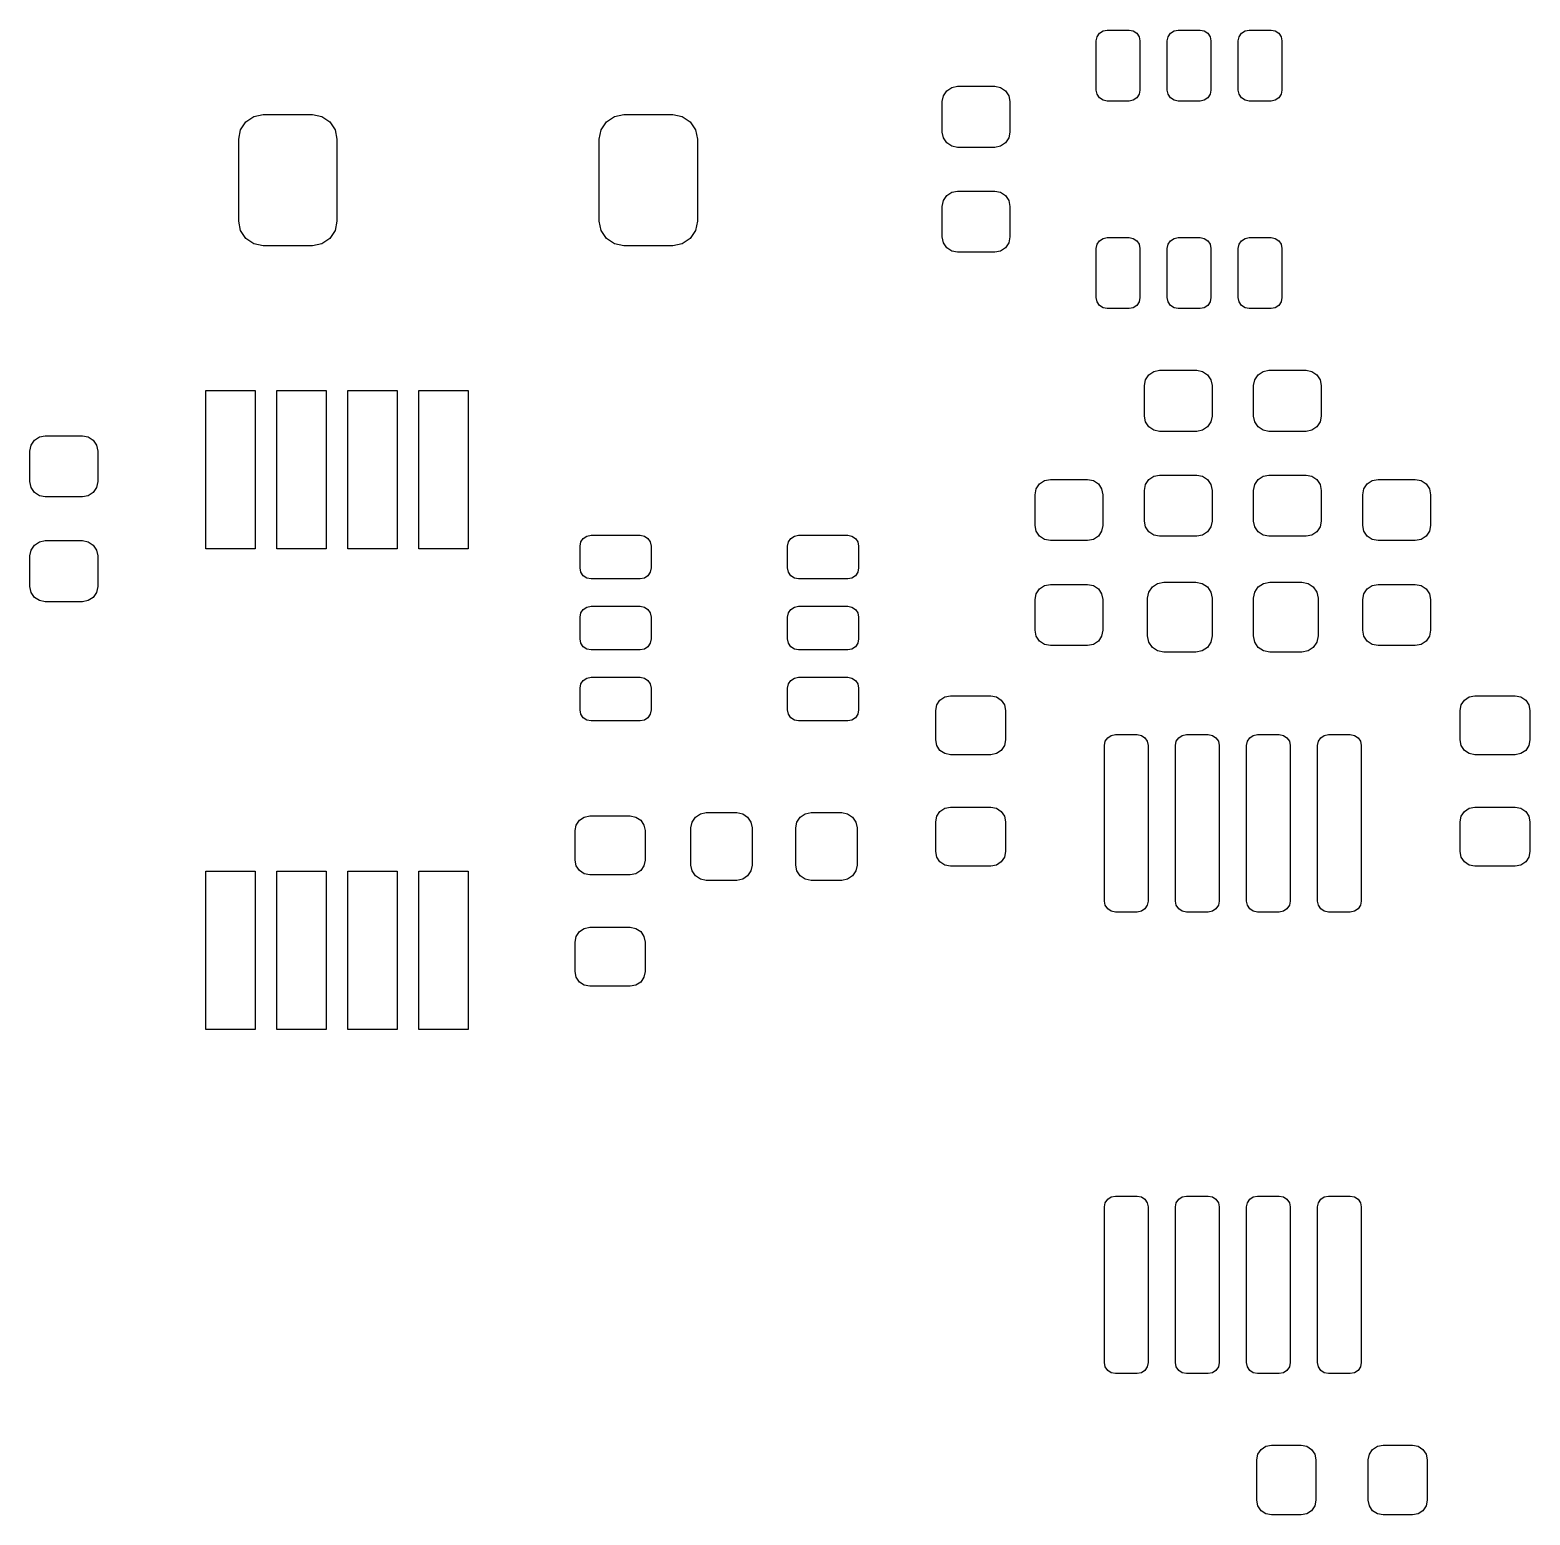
# Model space of a CAD drawing. Extents: x -2.29 to 2.12, y 0.28 to 3.97.
# Drawn here: x -2.293 to -1.752, y 2.892 to 3.427 of the extents above; entities that cross this region are included whole.
import ezdxf

# ---------------------------------------------------------------- set-up
doc = ezdxf.new("R2010")
doc.units = 0
doc.header["$MEASUREMENT"] = 0
doc.layers.add('BLACK', color=7, linetype='CONTINUOUS')

msp = doc.modelspace()

# ---------------------------------------------------------------- linework, layer by layer
at = {"layer": 'BLACK', "linetype": 'CONTINUOUS'}
for p, q in [((-1.90584, 3.42706), (-1.90433, 3.42736)), ((-1.90433, 3.42736), (-1.89646, 3.42736)), ((-1.89646, 3.42736), (-1.89495, 3.42706)), ((-1.88025, 3.42706), (-1.87874, 3.42736)), ((-1.87874, 3.42736), (-1.87087, 3.42736)), ((-1.87087, 3.42736), (-1.86936, 3.42706)), ((-1.85466, 3.42706), (-1.85315, 3.42736)), ((-1.85315, 3.42736), (-1.84528, 3.42736)), ((-1.84528, 3.42736), (-1.84377, 3.42706)), ((-1.90827, 3.42343), (-1.90797, 3.42493)), ((-1.90827, 3.40571), (-1.90827, 3.42343)), ((-1.90797, 3.42493), (-1.90711, 3.42621)), ((-1.90711, 3.42621), (-1.90584, 3.42706)), ((-1.89495, 3.42706), (-1.89367, 3.42621)), ((-1.89367, 3.42621), (-1.89282, 3.42493)), ((-1.89282, 3.42493), (-1.89252, 3.42343)), ((-1.89252, 3.42343), (-1.89252, 3.40571)), ((-1.88268, 3.42343), (-1.88238, 3.42493)), ((-1.88268, 3.40571), (-1.88268, 3.42343)), ((-1.88238, 3.42493), (-1.88152, 3.42621)), ((-1.88152, 3.42621), (-1.88025, 3.42706)), ((-1.86936, 3.42706), (-1.86808, 3.42621)), ((-1.86808, 3.42621), (-1.86723, 3.42493)), ((-1.86723, 3.42493), (-1.86693, 3.42343)), ((-1.86693, 3.42343), (-1.86693, 3.40571)), ((-1.85709, 3.42343), (-1.85679, 3.42493)), ((-1.85709, 3.40571), (-1.85709, 3.42343)), ((-1.85679, 3.42493), (-1.85593, 3.42621)), ((-1.85593, 3.42621), (-1.85466, 3.42706)), ((-1.84377, 3.42706), (-1.84249, 3.42621)), ((-1.84249, 3.42621), (-1.84164, 3.42493)), ((-1.84164, 3.42493), (-1.84134, 3.42343)), ((-1.84134, 3.42343), (-1.84134, 3.40571)), ((-1.96217, 3.40547), (-1.96038, 3.40667)), ((-1.96038, 3.40667), (-1.95827, 3.40709)), ((-1.95827, 3.40709), (-1.94488, 3.40709)), ((-1.94488, 3.40709), (-1.94277, 3.40667)), ((-1.94277, 3.40667), (-1.94098, 3.40547)), ((-1.90797, 3.4042), (-1.90827, 3.40571)), ((-1.89252, 3.40571), (-1.89282, 3.4042)), ((-1.88238, 3.4042), (-1.88268, 3.40571)), ((-1.86693, 3.40571), (-1.86723, 3.4042)), ((-1.85679, 3.4042), (-1.85709, 3.40571)), ((-1.84134, 3.40571), (-1.84164, 3.4042)), ((-1.96378, 3.40157), (-1.96336, 3.40368)), ((-1.96378, 3.39055), (-1.96378, 3.40157)), ((-1.96336, 3.40368), (-1.96217, 3.40547)), ((-1.94098, 3.40547), (-1.93979, 3.40368)), ((-1.93979, 3.40368), (-1.93937, 3.40157)), ((-1.93937, 3.40157), (-1.93937, 3.39055)), ((-1.90711, 3.40292), (-1.90797, 3.4042)), ((-1.90584, 3.40207), (-1.90711, 3.40292)), ((-1.90433, 3.40177), (-1.90584, 3.40207)), ((-1.89646, 3.40177), (-1.90433, 3.40177)), ((-1.89495, 3.40207), (-1.89646, 3.40177)), ((-1.89367, 3.40292), (-1.89495, 3.40207)), ((-1.89282, 3.4042), (-1.89367, 3.40292)), ((-1.88152, 3.40292), (-1.88238, 3.4042)), ((-1.88025, 3.40207), (-1.88152, 3.40292)), ((-1.87874, 3.40177), (-1.88025, 3.40207)), ((-1.87087, 3.40177), (-1.87874, 3.40177)), ((-1.86936, 3.40207), (-1.87087, 3.40177)), ((-1.86808, 3.40292), (-1.86936, 3.40207)), ((-1.86723, 3.4042), (-1.86808, 3.40292)), ((-1.85593, 3.40292), (-1.85679, 3.4042)), ((-1.85466, 3.40207), (-1.85593, 3.40292)), ((-1.85315, 3.40177), (-1.85466, 3.40207)), ((-1.84528, 3.40177), (-1.85315, 3.40177)), ((-1.84377, 3.40207), (-1.84528, 3.40177)), ((-1.84249, 3.40292), (-1.84377, 3.40207)), ((-1.84164, 3.4042), (-1.84249, 3.40292)), ((-2.21473, 3.39426), (-2.21185, 3.39618)), ((-2.21185, 3.39618), (-2.20846, 3.39685)), ((-2.20846, 3.39685), (-2.19075, 3.39685)), ((-2.19075, 3.39685), (-2.18736, 3.39618)), ((-2.18736, 3.39618), (-2.18448, 3.39426)), ((-2.08481, 3.39426), (-2.08193, 3.39618)), ((-2.08193, 3.39618), (-2.07854, 3.39685)), ((-2.07854, 3.39685), (-2.06083, 3.39685)), ((-2.06083, 3.39685), (-2.05744, 3.39618)), ((-2.05744, 3.39618), (-2.05456, 3.39426)), ((-2.21732, 3.38799), (-2.21665, 3.39138)), ((-2.21665, 3.39138), (-2.21473, 3.39426)), ((-2.18448, 3.39426), (-2.18256, 3.39138)), ((-2.18256, 3.39138), (-2.18189, 3.38799)), ((-2.0874, 3.38799), (-2.08673, 3.39138)), ((-2.08673, 3.39138), (-2.08481, 3.39426)), ((-2.05456, 3.39426), (-2.05264, 3.39138)), ((-2.05264, 3.39138), (-2.05197, 3.38799)), ((-1.96336, 3.38844), (-1.96378, 3.39055)), ((-1.93937, 3.39055), (-1.93979, 3.38844)), ((-2.21732, 3.35846), (-2.21732, 3.38799)), ((-2.18189, 3.38799), (-2.18189, 3.35846)), ((-2.0874, 3.35846), (-2.0874, 3.38799)), ((-2.05197, 3.38799), (-2.05197, 3.35846)), ((-1.96217, 3.38665), (-1.96336, 3.38844)), ((-1.96038, 3.38546), (-1.96217, 3.38665)), ((-1.95827, 3.38504), (-1.96038, 3.38546)), ((-1.94488, 3.38504), (-1.95827, 3.38504)), ((-1.94277, 3.38546), (-1.94488, 3.38504)), ((-1.94098, 3.38665), (-1.94277, 3.38546)), ((-1.93979, 3.38844), (-1.94098, 3.38665)), ((-1.96336, 3.36589), (-1.96217, 3.36768)), ((-1.96217, 3.36768), (-1.96038, 3.36887)), ((-1.96038, 3.36887), (-1.95827, 3.36929)), ((-1.95827, 3.36929), (-1.94488, 3.36929)), ((-1.94488, 3.36929), (-1.94277, 3.36887)), ((-1.94277, 3.36887), (-1.94098, 3.36768)), ((-1.94098, 3.36768), (-1.93979, 3.36589)), ((-1.96378, 3.36378), (-1.96336, 3.36589)), ((-1.96378, 3.35276), (-1.96378, 3.36378)), ((-1.93979, 3.36589), (-1.93937, 3.36378)), ((-1.93937, 3.36378), (-1.93937, 3.35276)), ((-2.21665, 3.35507), (-2.21732, 3.35846)), ((-2.18189, 3.35846), (-2.18256, 3.35507)), ((-2.08673, 3.35507), (-2.0874, 3.35846)), ((-2.05197, 3.35846), (-2.05264, 3.35507)), ((-2.21473, 3.3522), (-2.21665, 3.35507)), ((-2.21185, 3.35028), (-2.21473, 3.3522)), ((-2.18448, 3.3522), (-2.18736, 3.35028)), ((-2.18256, 3.35507), (-2.18448, 3.3522)), ((-2.08481, 3.3522), (-2.08673, 3.35507)), ((-2.08193, 3.35028), (-2.08481, 3.3522)), ((-2.05456, 3.3522), (-2.05744, 3.35028)), ((-2.05264, 3.35507), (-2.05456, 3.3522)), ((-1.96336, 3.35065), (-1.96378, 3.35276)), ((-1.93937, 3.35276), (-1.93979, 3.35065)), ((-1.90711, 3.35141), (-1.90584, 3.35226)), ((-1.90584, 3.35226), (-1.90433, 3.35256)), ((-1.90433, 3.35256), (-1.89646, 3.35256)), ((-1.89646, 3.35256), (-1.89495, 3.35226)), ((-1.89495, 3.35226), (-1.89367, 3.35141)), ((-1.88152, 3.35141), (-1.88025, 3.35226)), ((-1.88025, 3.35226), (-1.87874, 3.35256)), ((-1.87874, 3.35256), (-1.87087, 3.35256)), ((-1.87087, 3.35256), (-1.86936, 3.35226)), ((-1.86936, 3.35226), (-1.86808, 3.35141)), ((-1.85593, 3.35141), (-1.85466, 3.35226)), ((-1.85466, 3.35226), (-1.85315, 3.35256)), ((-1.85315, 3.35256), (-1.84528, 3.35256)), ((-1.84528, 3.35256), (-1.84377, 3.35226)), ((-1.84377, 3.35226), (-1.84249, 3.35141)), ((-2.20846, 3.34961), (-2.21185, 3.35028)), ((-2.19075, 3.34961), (-2.20846, 3.34961)), ((-2.18736, 3.35028), (-2.19075, 3.34961)), ((-2.07854, 3.34961), (-2.08193, 3.35028)), ((-2.06083, 3.34961), (-2.07854, 3.34961)), ((-2.05744, 3.35028), (-2.06083, 3.34961)), ((-1.96217, 3.34886), (-1.96336, 3.35065)), ((-1.96038, 3.34766), (-1.96217, 3.34886)), ((-1.95827, 3.34724), (-1.96038, 3.34766)), ((-1.94488, 3.34724), (-1.95827, 3.34724)), ((-1.94277, 3.34766), (-1.94488, 3.34724)), ((-1.94098, 3.34886), (-1.94277, 3.34766)), ((-1.93979, 3.35065), (-1.94098, 3.34886)), ((-1.90827, 3.34862), (-1.90797, 3.35013)), ((-1.90827, 3.33091), (-1.90827, 3.34862)), ((-1.90797, 3.35013), (-1.90711, 3.35141)), ((-1.89367, 3.35141), (-1.89282, 3.35013)), ((-1.89282, 3.35013), (-1.89252, 3.34862)), ((-1.89252, 3.34862), (-1.89252, 3.33091)), ((-1.88268, 3.34862), (-1.88238, 3.35013)), ((-1.88268, 3.33091), (-1.88268, 3.34862)), ((-1.88238, 3.35013), (-1.88152, 3.35141)), ((-1.86808, 3.35141), (-1.86723, 3.35013)), ((-1.86723, 3.35013), (-1.86693, 3.34862)), ((-1.86693, 3.34862), (-1.86693, 3.33091)), ((-1.85709, 3.34862), (-1.85679, 3.35013)), ((-1.85709, 3.33091), (-1.85709, 3.34862)), ((-1.85679, 3.35013), (-1.85593, 3.35141)), ((-1.84249, 3.35141), (-1.84164, 3.35013)), ((-1.84164, 3.35013), (-1.84134, 3.34862)), ((-1.84134, 3.34862), (-1.84134, 3.33091)), ((-1.90797, 3.3294), (-1.90827, 3.33091)), ((-1.89252, 3.33091), (-1.89282, 3.3294)), ((-1.88238, 3.3294), (-1.88268, 3.33091)), ((-1.86693, 3.33091), (-1.86723, 3.3294)), ((-1.85679, 3.3294), (-1.85709, 3.33091)), ((-1.84134, 3.33091), (-1.84164, 3.3294)), ((-1.90711, 3.32812), (-1.90797, 3.3294)), ((-1.90584, 3.32727), (-1.90711, 3.32812)), ((-1.90433, 3.32697), (-1.90584, 3.32727)), ((-1.89646, 3.32697), (-1.90433, 3.32697)), ((-1.89495, 3.32727), (-1.89646, 3.32697)), ((-1.89367, 3.32812), (-1.89495, 3.32727)), ((-1.89282, 3.3294), (-1.89367, 3.32812)), ((-1.88152, 3.32812), (-1.88238, 3.3294)), ((-1.88025, 3.32727), (-1.88152, 3.32812)), ((-1.87874, 3.32697), (-1.88025, 3.32727)), ((-1.87087, 3.32697), (-1.87874, 3.32697)), ((-1.86936, 3.32727), (-1.87087, 3.32697)), ((-1.86808, 3.32812), (-1.86936, 3.32727)), ((-1.86723, 3.3294), (-1.86808, 3.32812)), ((-1.85593, 3.32812), (-1.85679, 3.3294)), ((-1.85466, 3.32727), (-1.85593, 3.32812)), ((-1.85315, 3.32697), (-1.85466, 3.32727)), ((-1.84528, 3.32697), (-1.85315, 3.32697)), ((-1.84377, 3.32727), (-1.84528, 3.32697)), ((-1.84249, 3.32812), (-1.84377, 3.32727)), ((-1.84164, 3.3294), (-1.84249, 3.32812)), ((-1.89053, 3.30132), (-1.88933, 3.30311)), ((-1.88933, 3.30311), (-1.88754, 3.3043)), ((-1.88754, 3.3043), (-1.88543, 3.30472)), ((-1.88543, 3.30472), (-1.87205, 3.30472)), ((-1.87205, 3.30472), (-1.86994, 3.3043)), ((-1.86994, 3.3043), (-1.86815, 3.30311)), ((-1.86815, 3.30311), (-1.86695, 3.30132)), ((-1.85116, 3.30132), (-1.84996, 3.30311)), ((-1.84996, 3.30311), (-1.84817, 3.3043)), ((-1.84817, 3.3043), (-1.84606, 3.30472)), ((-1.84606, 3.30472), (-1.83268, 3.30472)), ((-1.83268, 3.30472), (-1.83057, 3.3043)), ((-1.83057, 3.3043), (-1.82878, 3.30311)), ((-1.82878, 3.30311), (-1.82758, 3.30132)), ((-2.22913, 3.24035), (-2.22913, 3.29744)), ((-2.22913, 3.29744), (-2.21142, 3.29744)), ((-2.21142, 3.29744), (-2.21142, 3.24035)), ((-2.20354, 3.24035), (-2.20354, 3.29744)), ((-2.20354, 3.29744), (-2.18583, 3.29744)), ((-2.18583, 3.29744), (-2.18583, 3.24035)), ((-2.17795, 3.24035), (-2.17795, 3.29744)), ((-2.17795, 3.29744), (-2.16024, 3.29744)), ((-2.16024, 3.29744), (-2.16024, 3.24035)), ((-2.15236, 3.24035), (-2.15236, 3.29744)), ((-2.15236, 3.29744), (-2.13465, 3.29744)), ((-2.13465, 3.29744), (-2.13465, 3.24035)), ((-1.89094, 3.29921), (-1.89053, 3.30132)), ((-1.89094, 3.28819), (-1.89094, 3.29921)), ((-1.86695, 3.30132), (-1.86654, 3.29921)), ((-1.86654, 3.29921), (-1.86654, 3.28819)), ((-1.85157, 3.29921), (-1.85116, 3.30132)), ((-1.85157, 3.28819), (-1.85157, 3.29921)), ((-1.82758, 3.30132), (-1.82717, 3.29921)), ((-1.82717, 3.29921), (-1.82717, 3.28819)), ((-1.89053, 3.28608), (-1.89094, 3.28819)), ((-1.86654, 3.28819), (-1.86695, 3.28608)), ((-1.85116, 3.28608), (-1.85157, 3.28819)), ((-1.82717, 3.28819), (-1.82758, 3.28608)), ((-1.88933, 3.28429), (-1.89053, 3.28608)), ((-1.88754, 3.2831), (-1.88933, 3.28429)), ((-1.88543, 3.28268), (-1.88754, 3.2831)), ((-1.87205, 3.28268), (-1.88543, 3.28268)), ((-1.86994, 3.2831), (-1.87205, 3.28268)), ((-1.86815, 3.28429), (-1.86994, 3.2831)), ((-1.86695, 3.28608), (-1.86815, 3.28429)), ((-1.84996, 3.28429), (-1.85116, 3.28608)), ((-1.84817, 3.2831), (-1.84996, 3.28429)), ((-1.84606, 3.28268), (-1.84817, 3.2831)), ((-1.83268, 3.28268), (-1.84606, 3.28268)), ((-1.83057, 3.2831), (-1.83268, 3.28268)), ((-1.82878, 3.28429), (-1.83057, 3.2831)), ((-1.82758, 3.28608), (-1.82878, 3.28429)), ((-2.29252, 3.27559), (-2.2921, 3.2777)), ((-2.2921, 3.2777), (-2.29091, 3.27949)), ((-2.29091, 3.27949), (-2.28912, 3.28068)), ((-2.28912, 3.28068), (-2.28701, 3.2811)), ((-2.28701, 3.2811), (-2.27362, 3.2811)), ((-2.27362, 3.2811), (-2.27151, 3.28068)), ((-2.27151, 3.28068), (-2.26972, 3.27949)), ((-2.26972, 3.27949), (-2.26853, 3.2777)), ((-2.26853, 3.2777), (-2.26811, 3.27559)), ((-2.29252, 3.26457), (-2.29252, 3.27559)), ((-2.26811, 3.27559), (-2.26811, 3.26457)), ((-1.9287, 3.26374), (-1.92691, 3.26493)), ((-1.92691, 3.26493), (-1.9248, 3.26535)), ((-1.9248, 3.26535), (-1.91142, 3.26535)), ((-1.91142, 3.26535), (-1.90931, 3.26493)), ((-1.90931, 3.26493), (-1.90752, 3.26374)), ((-1.89053, 3.26353), (-1.88933, 3.26531)), ((-1.88933, 3.26531), (-1.88754, 3.26651)), ((-1.88754, 3.26651), (-1.88543, 3.26693)), ((-1.88543, 3.26693), (-1.87205, 3.26693)), ((-1.87205, 3.26693), (-1.86994, 3.26651)), ((-1.86994, 3.26651), (-1.86815, 3.26531)), ((-1.86815, 3.26531), (-1.86695, 3.26353)), ((-1.85116, 3.26353), (-1.84996, 3.26531)), ((-1.84996, 3.26531), (-1.84817, 3.26651)), ((-1.84817, 3.26651), (-1.84606, 3.26693)), ((-1.84606, 3.26693), (-1.83268, 3.26693)), ((-1.83268, 3.26693), (-1.83057, 3.26651)), ((-1.83057, 3.26651), (-1.82878, 3.26531)), ((-1.82878, 3.26531), (-1.82758, 3.26353)), ((-1.81059, 3.26374), (-1.8088, 3.26493)), ((-1.8088, 3.26493), (-1.80669, 3.26535)), ((-1.80669, 3.26535), (-1.79331, 3.26535)), ((-1.79331, 3.26535), (-1.7912, 3.26493)), ((-1.7912, 3.26493), (-1.78941, 3.26374)), ((-2.2921, 3.26246), (-2.29252, 3.26457)), ((-2.29091, 3.26067), (-2.2921, 3.26246)), ((-2.28912, 3.25947), (-2.29091, 3.26067)), ((-2.26972, 3.26067), (-2.27151, 3.25947)), ((-2.26853, 3.26246), (-2.26972, 3.26067)), ((-2.26811, 3.26457), (-2.26853, 3.26246)), ((-1.93031, 3.25984), (-1.9299, 3.26195)), ((-1.93031, 3.24882), (-1.93031, 3.25984)), ((-1.9299, 3.26195), (-1.9287, 3.26374)), ((-1.90752, 3.26374), (-1.90633, 3.26195)), ((-1.90633, 3.26195), (-1.90591, 3.25984)), ((-1.90591, 3.25984), (-1.90591, 3.24882)), ((-1.89094, 3.26142), (-1.89053, 3.26353)), ((-1.89094, 3.25039), (-1.89094, 3.26142)), ((-1.86695, 3.26353), (-1.86654, 3.26142)), ((-1.86654, 3.26142), (-1.86654, 3.25039)), ((-1.85157, 3.26142), (-1.85116, 3.26353)), ((-1.85157, 3.25039), (-1.85157, 3.26142)), ((-1.82758, 3.26353), (-1.82717, 3.26142)), ((-1.82717, 3.26142), (-1.82717, 3.25039)), ((-1.8122, 3.25984), (-1.81179, 3.26195)), ((-1.8122, 3.24882), (-1.8122, 3.25984)), ((-1.81179, 3.26195), (-1.81059, 3.26374)), ((-1.78941, 3.26374), (-1.78821, 3.26195)), ((-1.78821, 3.26195), (-1.7878, 3.25984)), ((-1.7878, 3.25984), (-1.7878, 3.24882)), ((-2.28701, 3.25906), (-2.28912, 3.25947)), ((-2.27362, 3.25906), (-2.28701, 3.25906)), ((-2.27151, 3.25947), (-2.27362, 3.25906)), ((-1.9299, 3.24671), (-1.93031, 3.24882)), ((-1.90591, 3.24882), (-1.90633, 3.24671)), ((-1.89053, 3.24828), (-1.89094, 3.25039)), ((-1.86654, 3.25039), (-1.86695, 3.24828)), ((-1.85116, 3.24828), (-1.85157, 3.25039)), ((-1.82717, 3.25039), (-1.82758, 3.24828)), ((-1.81179, 3.24671), (-1.8122, 3.24882)), ((-1.7878, 3.24882), (-1.78821, 3.24671)), ((-2.28912, 3.24289), (-2.28701, 3.24331)), ((-2.28701, 3.24331), (-2.27362, 3.24331)), ((-2.27362, 3.24331), (-2.27151, 3.24289)), ((-2.09399, 3.24285), (-2.09314, 3.24412)), ((-2.09314, 3.24412), (-2.09186, 3.24498)), ((-2.09186, 3.24498), (-2.09035, 3.24528)), ((-2.09035, 3.24528), (-2.07264, 3.24528)), ((-2.07264, 3.24528), (-2.07113, 3.24498)), ((-2.07113, 3.24498), (-2.06985, 3.24412)), ((-2.06985, 3.24412), (-2.069, 3.24285)), ((-2.01919, 3.24285), (-2.01834, 3.24412)), ((-2.01834, 3.24412), (-2.01706, 3.24498)), ((-2.01706, 3.24498), (-2.01555, 3.24528)), ((-2.01555, 3.24528), (-1.99783, 3.24528)), ((-1.99783, 3.24528), (-1.99633, 3.24498)), ((-1.99633, 3.24498), (-1.99505, 3.24412)), ((-1.99505, 3.24412), (-1.9942, 3.24285)), ((-1.9287, 3.24492), (-1.9299, 3.24671)), ((-1.92691, 3.24373), (-1.9287, 3.24492)), ((-1.9248, 3.24331), (-1.92691, 3.24373)), ((-1.91142, 3.24331), (-1.9248, 3.24331)), ((-1.90931, 3.24373), (-1.91142, 3.24331)), ((-1.90752, 3.24492), (-1.90931, 3.24373)), ((-1.90633, 3.24671), (-1.90752, 3.24492)), ((-1.88933, 3.2465), (-1.89053, 3.24828)), ((-1.88754, 3.2453), (-1.88933, 3.2465)), ((-1.88543, 3.24488), (-1.88754, 3.2453)), ((-1.87205, 3.24488), (-1.88543, 3.24488)), ((-1.86994, 3.2453), (-1.87205, 3.24488)), ((-1.86815, 3.2465), (-1.86994, 3.2453)), ((-1.86695, 3.24828), (-1.86815, 3.2465)), ((-1.84996, 3.2465), (-1.85116, 3.24828)), ((-1.84817, 3.2453), (-1.84996, 3.2465)), ((-1.84606, 3.24488), (-1.84817, 3.2453)), ((-1.83268, 3.24488), (-1.84606, 3.24488)), ((-1.83057, 3.2453), (-1.83268, 3.24488)), ((-1.82878, 3.2465), (-1.83057, 3.2453)), ((-1.82758, 3.24828), (-1.82878, 3.2465)), ((-1.81059, 3.24492), (-1.81179, 3.24671)), ((-1.8088, 3.24373), (-1.81059, 3.24492)), ((-1.80669, 3.24331), (-1.8088, 3.24373)), ((-1.79331, 3.24331), (-1.80669, 3.24331)), ((-1.7912, 3.24373), (-1.79331, 3.24331)), ((-1.78941, 3.24492), (-1.7912, 3.24373)), ((-1.78821, 3.24671), (-1.78941, 3.24492)), ((-2.29252, 3.2378), (-2.2921, 3.2399)), ((-2.2921, 3.2399), (-2.29091, 3.24169)), ((-2.29091, 3.24169), (-2.28912, 3.24289)), ((-2.27151, 3.24289), (-2.26972, 3.24169)), ((-2.26972, 3.24169), (-2.26853, 3.2399)), ((-2.26853, 3.2399), (-2.26811, 3.2378)), ((-2.21142, 3.24035), (-2.22913, 3.24035)), ((-2.18583, 3.24035), (-2.20354, 3.24035)), ((-2.16024, 3.24035), (-2.17795, 3.24035)), ((-2.13465, 3.24035), (-2.15236, 3.24035)), ((-2.09429, 3.24134), (-2.09399, 3.24285)), ((-2.09429, 3.23346), (-2.09429, 3.24134)), ((-2.069, 3.24285), (-2.0687, 3.24134)), ((-2.0687, 3.24134), (-2.0687, 3.23346)), ((-2.01949, 3.24134), (-2.01919, 3.24285)), ((-2.01949, 3.23346), (-2.01949, 3.24134)), ((-1.9942, 3.24285), (-1.9939, 3.24134)), ((-1.9939, 3.24134), (-1.9939, 3.23346)), ((-2.29252, 3.22677), (-2.29252, 3.2378)), ((-2.26811, 3.2378), (-2.26811, 3.22677)), ((-2.09399, 3.23196), (-2.09429, 3.23346)), ((-2.0687, 3.23346), (-2.069, 3.23196)), ((-2.01919, 3.23196), (-2.01949, 3.23346)), ((-1.9939, 3.23346), (-1.9942, 3.23196)), ((-2.09314, 3.23068), (-2.09399, 3.23196)), ((-2.09186, 3.22983), (-2.09314, 3.23068)), ((-2.09035, 3.22953), (-2.09186, 3.22983)), ((-2.07264, 3.22953), (-2.09035, 3.22953)), ((-2.07113, 3.22983), (-2.07264, 3.22953)), ((-2.06985, 3.23068), (-2.07113, 3.22983)), ((-2.069, 3.23196), (-2.06985, 3.23068)), ((-2.01834, 3.23068), (-2.01919, 3.23196)), ((-2.01706, 3.22983), (-2.01834, 3.23068)), ((-2.01555, 3.22953), (-2.01706, 3.22983)), ((-1.99783, 3.22953), (-2.01555, 3.22953)), ((-1.99633, 3.22983), (-1.99783, 3.22953)), ((-1.99505, 3.23068), (-1.99633, 3.22983)), ((-1.9942, 3.23196), (-1.99505, 3.23068)), ((-1.9287, 3.22594), (-1.92691, 3.22714)), ((-1.92691, 3.22714), (-1.9248, 3.22756)), ((-1.9248, 3.22756), (-1.91142, 3.22756)), ((-1.91142, 3.22756), (-1.90931, 3.22714)), ((-1.90931, 3.22714), (-1.90752, 3.22594)), ((-1.88806, 3.22665), (-1.88618, 3.2279)), ((-1.88618, 3.2279), (-1.88396, 3.22835)), ((-1.88396, 3.22835), (-1.87234, 3.22835)), ((-1.87234, 3.22835), (-1.87012, 3.2279)), ((-1.87012, 3.2279), (-1.86824, 3.22665)), ((-1.84987, 3.22665), (-1.84799, 3.2279)), ((-1.84799, 3.2279), (-1.84577, 3.22835)), ((-1.84577, 3.22835), (-1.83415, 3.22835)), ((-1.83415, 3.22835), (-1.83193, 3.2279)), ((-1.83193, 3.2279), (-1.83005, 3.22665)), ((-1.81059, 3.22594), (-1.8088, 3.22714)), ((-1.8088, 3.22714), (-1.80669, 3.22756)), ((-1.80669, 3.22756), (-1.79331, 3.22756)), ((-1.79331, 3.22756), (-1.7912, 3.22714)), ((-1.7912, 3.22714), (-1.78941, 3.22594)), ((-2.2921, 3.22466), (-2.29252, 3.22677)), ((-2.29091, 3.22287), (-2.2921, 3.22466)), ((-2.28912, 3.22168), (-2.29091, 3.22287)), ((-2.26972, 3.22287), (-2.27151, 3.22168)), ((-2.26853, 3.22466), (-2.26972, 3.22287)), ((-2.26811, 3.22677), (-2.26853, 3.22466)), ((-1.93031, 3.22205), (-1.9299, 3.22416)), ((-1.93031, 3.21102), (-1.93031, 3.22205)), ((-1.9299, 3.22416), (-1.9287, 3.22594)), ((-1.90752, 3.22594), (-1.90633, 3.22416)), ((-1.90633, 3.22416), (-1.90591, 3.22205)), ((-1.90591, 3.22205), (-1.90591, 3.21102)), ((-1.88976, 3.22254), (-1.88932, 3.22476)), ((-1.88976, 3.20896), (-1.88976, 3.22254)), ((-1.88932, 3.22476), (-1.88806, 3.22665)), ((-1.86824, 3.22665), (-1.86698, 3.22476)), ((-1.86698, 3.22476), (-1.86654, 3.22254)), ((-1.86654, 3.22254), (-1.86654, 3.20896)), ((-1.85157, 3.22254), (-1.85113, 3.22476)), ((-1.85157, 3.20896), (-1.85157, 3.22254)), ((-1.85113, 3.22476), (-1.84987, 3.22665)), ((-1.83005, 3.22665), (-1.82879, 3.22476)), ((-1.82879, 3.22476), (-1.82835, 3.22254)), ((-1.82835, 3.22254), (-1.82835, 3.20896)), ((-1.8122, 3.22205), (-1.81179, 3.22416)), ((-1.8122, 3.21102), (-1.8122, 3.22205)), ((-1.81179, 3.22416), (-1.81059, 3.22594)), ((-1.78941, 3.22594), (-1.78821, 3.22416)), ((-1.78821, 3.22416), (-1.7878, 3.22205)), ((-1.7878, 3.22205), (-1.7878, 3.21102)), ((-2.28701, 3.22126), (-2.28912, 3.22168)), ((-2.27362, 3.22126), (-2.28701, 3.22126)), ((-2.27151, 3.22168), (-2.27362, 3.22126)), ((-2.09429, 3.21575), (-2.09399, 3.21725)), ((-2.09399, 3.21725), (-2.09314, 3.21853)), ((-2.09314, 3.21853), (-2.09186, 3.21939)), ((-2.09186, 3.21939), (-2.09035, 3.21969)), ((-2.09035, 3.21969), (-2.07264, 3.21969)), ((-2.07264, 3.21969), (-2.07113, 3.21939)), ((-2.07113, 3.21939), (-2.06985, 3.21853)), ((-2.06985, 3.21853), (-2.069, 3.21725)), ((-2.069, 3.21725), (-2.0687, 3.21575)), ((-2.01949, 3.21575), (-2.01919, 3.21725)), ((-2.01919, 3.21725), (-2.01834, 3.21853)), ((-2.01834, 3.21853), (-2.01706, 3.21939)), ((-2.01706, 3.21939), (-2.01555, 3.21969)), ((-2.01555, 3.21969), (-1.99783, 3.21969)), ((-1.99783, 3.21969), (-1.99633, 3.21939)), ((-1.99633, 3.21939), (-1.99505, 3.21853)), ((-1.99505, 3.21853), (-1.9942, 3.21725)), ((-1.9942, 3.21725), (-1.9939, 3.21575)), ((-2.09429, 3.20787), (-2.09429, 3.21575)), ((-2.0687, 3.21575), (-2.0687, 3.20787)), ((-2.01949, 3.20787), (-2.01949, 3.21575)), ((-1.9939, 3.21575), (-1.9939, 3.20787)), ((-1.9299, 3.20891), (-1.93031, 3.21102)), ((-1.90591, 3.21102), (-1.90633, 3.20891)), ((-1.81179, 3.20891), (-1.8122, 3.21102)), ((-1.7878, 3.21102), (-1.78821, 3.20891)), ((-2.09399, 3.20637), (-2.09429, 3.20787)), ((-2.09314, 3.20509), (-2.09399, 3.20637)), ((-2.069, 3.20637), (-2.06985, 3.20509)), ((-2.0687, 3.20787), (-2.069, 3.20637)), ((-2.01919, 3.20637), (-2.01949, 3.20787)), ((-2.01834, 3.20509), (-2.01919, 3.20637)), ((-1.9942, 3.20637), (-1.99505, 3.20509)), ((-1.9939, 3.20787), (-1.9942, 3.20637)), ((-1.9287, 3.20713), (-1.9299, 3.20891)), ((-1.92691, 3.20593), (-1.9287, 3.20713)), ((-1.9248, 3.20551), (-1.92691, 3.20593)), ((-1.91142, 3.20551), (-1.9248, 3.20551)), ((-1.90931, 3.20593), (-1.91142, 3.20551)), ((-1.90752, 3.20713), (-1.90931, 3.20593)), ((-1.90633, 3.20891), (-1.90752, 3.20713)), ((-1.88932, 3.20673), (-1.88976, 3.20896)), ((-1.88806, 3.20485), (-1.88932, 3.20673)), ((-1.86698, 3.20673), (-1.86824, 3.20485)), ((-1.86654, 3.20896), (-1.86698, 3.20673)), ((-1.85113, 3.20673), (-1.85157, 3.20896)), ((-1.84987, 3.20485), (-1.85113, 3.20673)), ((-1.82879, 3.20673), (-1.83005, 3.20485)), ((-1.82835, 3.20896), (-1.82879, 3.20673)), ((-1.81059, 3.20713), (-1.81179, 3.20891)), ((-1.8088, 3.20593), (-1.81059, 3.20713)), ((-1.80669, 3.20551), (-1.8088, 3.20593)), ((-1.79331, 3.20551), (-1.80669, 3.20551)), ((-1.7912, 3.20593), (-1.79331, 3.20551)), ((-1.78941, 3.20713), (-1.7912, 3.20593)), ((-1.78821, 3.20891), (-1.78941, 3.20713)), ((-2.09186, 3.20424), (-2.09314, 3.20509)), ((-2.09035, 3.20394), (-2.09186, 3.20424)), ((-2.07264, 3.20394), (-2.09035, 3.20394)), ((-2.07113, 3.20424), (-2.07264, 3.20394)), ((-2.06985, 3.20509), (-2.07113, 3.20424)), ((-2.01706, 3.20424), (-2.01834, 3.20509)), ((-2.01555, 3.20394), (-2.01706, 3.20424)), ((-1.99783, 3.20394), (-2.01555, 3.20394)), ((-1.99633, 3.20424), (-1.99783, 3.20394)), ((-1.99505, 3.20509), (-1.99633, 3.20424)), ((-1.88618, 3.20359), (-1.88806, 3.20485)), ((-1.88396, 3.20315), (-1.88618, 3.20359)), ((-1.87234, 3.20315), (-1.88396, 3.20315)), ((-1.87012, 3.20359), (-1.87234, 3.20315)), ((-1.86824, 3.20485), (-1.87012, 3.20359)), ((-1.84799, 3.20359), (-1.84987, 3.20485)), ((-1.84577, 3.20315), (-1.84799, 3.20359)), ((-1.83415, 3.20315), (-1.84577, 3.20315)), ((-1.83193, 3.20359), (-1.83415, 3.20315)), ((-1.83005, 3.20485), (-1.83193, 3.20359)), ((-2.09429, 3.19016), (-2.09399, 3.19166)), ((-2.09429, 3.18228), (-2.09429, 3.19016)), ((-2.09399, 3.19166), (-2.09314, 3.19294)), ((-2.09314, 3.19294), (-2.09186, 3.19379)), ((-2.09186, 3.19379), (-2.09035, 3.19409)), ((-2.09035, 3.19409), (-2.07264, 3.19409)), ((-2.07264, 3.19409), (-2.07113, 3.19379)), ((-2.07113, 3.19379), (-2.06985, 3.19294)), ((-2.06985, 3.19294), (-2.069, 3.19166)), ((-2.069, 3.19166), (-2.0687, 3.19016)), ((-2.0687, 3.19016), (-2.0687, 3.18228)), ((-2.01949, 3.19016), (-2.01919, 3.19166)), ((-2.01949, 3.18228), (-2.01949, 3.19016)), ((-2.01919, 3.19166), (-2.01834, 3.19294)), ((-2.01834, 3.19294), (-2.01706, 3.19379)), ((-2.01706, 3.19379), (-2.01555, 3.19409)), ((-2.01555, 3.19409), (-1.99783, 3.19409)), ((-1.99783, 3.19409), (-1.99633, 3.19379)), ((-1.99633, 3.19379), (-1.99505, 3.19294)), ((-1.99505, 3.19294), (-1.9942, 3.19166)), ((-1.9942, 3.19166), (-1.9939, 3.19016)), ((-1.9939, 3.19016), (-1.9939, 3.18228)), ((-1.96614, 3.18209), (-1.96574, 3.18412)), ((-1.96574, 3.18412), (-1.96459, 3.18584)), ((-1.96459, 3.18584), (-1.96286, 3.187)), ((-1.96286, 3.187), (-1.96083, 3.1874)), ((-1.96083, 3.1874), (-1.94626, 3.1874)), ((-1.94626, 3.1874), (-1.94423, 3.187)), ((-1.94423, 3.187), (-1.9425, 3.18584)), ((-1.9425, 3.18584), (-1.94135, 3.18412)), ((-1.94135, 3.18412), (-1.94094, 3.18209)), ((-1.77717, 3.18209), (-1.77676, 3.18412)), ((-1.77676, 3.18412), (-1.77561, 3.18584)), ((-1.77561, 3.18584), (-1.77388, 3.187)), ((-1.77388, 3.187), (-1.77185, 3.1874)), ((-1.77185, 3.1874), (-1.75728, 3.1874)), ((-1.75728, 3.1874), (-1.75525, 3.187)), ((-1.75525, 3.187), (-1.75353, 3.18584)), ((-1.75353, 3.18584), (-1.75237, 3.18412)), ((-1.75237, 3.18412), (-1.75197, 3.18209)), ((-2.09399, 3.18078), (-2.09429, 3.18228)), ((-2.09314, 3.1795), (-2.09399, 3.18078)), ((-2.09186, 3.17865), (-2.09314, 3.1795)), ((-2.09035, 3.17835), (-2.09186, 3.17865)), ((-2.07113, 3.17865), (-2.07264, 3.17835)), ((-2.06985, 3.1795), (-2.07113, 3.17865)), ((-2.069, 3.18078), (-2.06985, 3.1795)), ((-2.0687, 3.18228), (-2.069, 3.18078)), ((-2.01919, 3.18078), (-2.01949, 3.18228)), ((-2.01834, 3.1795), (-2.01919, 3.18078)), ((-2.01706, 3.17865), (-2.01834, 3.1795)), ((-2.01555, 3.17835), (-2.01706, 3.17865)), ((-1.99633, 3.17865), (-1.99783, 3.17835)), ((-1.99505, 3.1795), (-1.99633, 3.17865)), ((-1.9942, 3.18078), (-1.99505, 3.1795)), ((-1.9939, 3.18228), (-1.9942, 3.18078)), ((-1.96614, 3.17146), (-1.96614, 3.18209)), ((-1.94094, 3.18209), (-1.94094, 3.17146)), ((-1.77717, 3.17146), (-1.77717, 3.18209)), ((-1.75197, 3.18209), (-1.75197, 3.17146)), ((-2.07264, 3.17835), (-2.09035, 3.17835)), ((-1.99783, 3.17835), (-2.01555, 3.17835)), ((-1.90416, 3.17227), (-1.90288, 3.17313)), ((-1.90288, 3.17313), (-1.90138, 3.17343)), ((-1.90138, 3.17343), (-1.8935, 3.17343)), ((-1.8935, 3.17343), (-1.892, 3.17313)), ((-1.892, 3.17313), (-1.89072, 3.17227)), ((-1.87857, 3.17227), (-1.87729, 3.17313)), ((-1.87729, 3.17313), (-1.87579, 3.17343)), ((-1.87579, 3.17343), (-1.86791, 3.17343)), ((-1.86791, 3.17343), (-1.86641, 3.17313)), ((-1.86641, 3.17313), (-1.86513, 3.17227)), ((-1.85298, 3.17227), (-1.8517, 3.17313)), ((-1.8517, 3.17313), (-1.8502, 3.17343)), ((-1.8502, 3.17343), (-1.84232, 3.17343)), ((-1.84232, 3.17343), (-1.84082, 3.17313)), ((-1.84082, 3.17313), (-1.83954, 3.17227)), ((-1.82739, 3.17227), (-1.82611, 3.17313)), ((-1.82611, 3.17313), (-1.82461, 3.17343)), ((-1.82461, 3.17343), (-1.81673, 3.17343)), ((-1.81673, 3.17343), (-1.81523, 3.17313)), ((-1.81523, 3.17313), (-1.81395, 3.17227)), ((-1.96574, 3.16942), (-1.96614, 3.17146)), ((-1.96459, 3.1677), (-1.96574, 3.16942)), ((-1.96286, 3.16655), (-1.96459, 3.1677)), ((-1.9425, 3.1677), (-1.94423, 3.16655)), ((-1.94135, 3.16942), (-1.9425, 3.1677)), ((-1.94094, 3.17146), (-1.94135, 3.16942)), ((-1.90531, 3.16949), (-1.90502, 3.17099)), ((-1.90531, 3.11339), (-1.90531, 3.16949)), ((-1.90502, 3.17099), (-1.90416, 3.17227)), ((-1.89072, 3.17227), (-1.88987, 3.17099)), ((-1.88987, 3.17099), (-1.88957, 3.16949)), ((-1.88957, 3.16949), (-1.88957, 3.11339)), ((-1.87972, 3.16949), (-1.87942, 3.17099)), ((-1.87972, 3.11339), (-1.87972, 3.16949)), ((-1.87942, 3.17099), (-1.87857, 3.17227)), ((-1.86513, 3.17227), (-1.86428, 3.17099)), ((-1.86428, 3.17099), (-1.86398, 3.16949)), ((-1.86398, 3.16949), (-1.86398, 3.11339)), ((-1.85413, 3.16949), (-1.85383, 3.17099)), ((-1.85413, 3.11339), (-1.85413, 3.16949)), ((-1.85383, 3.17099), (-1.85298, 3.17227)), ((-1.83954, 3.17227), (-1.83869, 3.17099)), ((-1.83869, 3.17099), (-1.83839, 3.16949)), ((-1.83839, 3.16949), (-1.83839, 3.11339)), ((-1.82854, 3.16949), (-1.82824, 3.17099)), ((-1.82854, 3.11339), (-1.82854, 3.16949)), ((-1.82824, 3.17099), (-1.82739, 3.17227)), ((-1.81395, 3.17227), (-1.81309, 3.17099)), ((-1.81309, 3.17099), (-1.8128, 3.16949)), ((-1.8128, 3.16949), (-1.8128, 3.11339)), ((-1.77676, 3.16942), (-1.77717, 3.17146)), ((-1.77561, 3.1677), (-1.77676, 3.16942)), ((-1.77388, 3.16655), (-1.77561, 3.1677)), ((-1.75353, 3.1677), (-1.75525, 3.16655)), ((-1.75237, 3.16942), (-1.75353, 3.1677)), ((-1.75197, 3.17146), (-1.75237, 3.16942)), ((-1.96083, 3.16614), (-1.96286, 3.16655)), ((-1.94626, 3.16614), (-1.96083, 3.16614)), ((-1.94423, 3.16655), (-1.94626, 3.16614)), ((-1.77185, 3.16614), (-1.77388, 3.16655)), ((-1.75728, 3.16614), (-1.77185, 3.16614)), ((-1.75525, 3.16655), (-1.75728, 3.16614)), ((-1.96459, 3.14569), (-1.96286, 3.14684)), ((-1.96286, 3.14684), (-1.96083, 3.14724)), ((-1.96083, 3.14724), (-1.94626, 3.14724)), ((-1.94626, 3.14724), (-1.94423, 3.14684)), ((-1.94423, 3.14684), (-1.9425, 3.14569)), ((-1.77561, 3.14569), (-1.77388, 3.14684)), ((-1.77388, 3.14684), (-1.77185, 3.14724)), ((-1.77185, 3.14724), (-1.75728, 3.14724)), ((-1.75728, 3.14724), (-1.75525, 3.14684)), ((-1.75525, 3.14684), (-1.75353, 3.14569)), ((-2.09606, 3.13878), (-2.09566, 3.14081)), ((-2.09566, 3.14081), (-2.09451, 3.14254)), ((-2.09451, 3.14254), (-2.09278, 3.14369)), ((-2.09278, 3.14369), (-2.09075, 3.14409)), ((-2.09075, 3.14409), (-2.07618, 3.14409)), ((-2.07618, 3.14409), (-2.07415, 3.14369)), ((-2.07415, 3.14369), (-2.07242, 3.14254)), ((-2.07242, 3.14254), (-2.07127, 3.14081)), ((-2.07127, 3.14081), (-2.07087, 3.13878)), ((-2.05433, 3.13976), (-2.05391, 3.14187)), ((-2.05391, 3.14187), (-2.05272, 3.14366)), ((-2.05272, 3.14366), (-2.05093, 3.14486)), ((-2.05093, 3.14486), (-2.04882, 3.14528)), ((-2.04882, 3.14528), (-2.0378, 3.14528)), ((-2.0378, 3.14528), (-2.03569, 3.14486)), ((-2.03569, 3.14486), (-2.0339, 3.14366)), ((-2.0339, 3.14366), (-2.0327, 3.14187)), ((-2.0327, 3.14187), (-2.03228, 3.13976)), ((-2.01654, 3.13976), (-2.01612, 3.14187)), ((-2.01612, 3.14187), (-2.01492, 3.14366)), ((-2.01492, 3.14366), (-2.01313, 3.14486)), ((-2.01313, 3.14486), (-2.01102, 3.14528)), ((-2.01102, 3.14528), (-2, 3.14528)), ((-2, 3.14528), (-1.99789, 3.14486)), ((-1.99789, 3.14486), (-1.9961, 3.14366)), ((-1.9961, 3.14366), (-1.99491, 3.14187)), ((-1.99491, 3.14187), (-1.99449, 3.13976)), ((-1.96614, 3.14193), (-1.96574, 3.14396)), ((-1.96614, 3.1313), (-1.96614, 3.14193)), ((-1.96574, 3.14396), (-1.96459, 3.14569)), ((-1.9425, 3.14569), (-1.94135, 3.14396)), ((-1.94135, 3.14396), (-1.94094, 3.14193)), ((-1.94094, 3.14193), (-1.94094, 3.1313)), ((-1.77717, 3.14193), (-1.77676, 3.14396)), ((-1.77717, 3.1313), (-1.77717, 3.14193)), ((-1.77676, 3.14396), (-1.77561, 3.14569)), ((-1.75353, 3.14569), (-1.75237, 3.14396)), ((-1.75237, 3.14396), (-1.75197, 3.14193)), ((-1.75197, 3.14193), (-1.75197, 3.1313)), ((-2.09606, 3.12815), (-2.09606, 3.13878)), ((-2.07087, 3.13878), (-2.07087, 3.12815)), ((-2.05433, 3.12638), (-2.05433, 3.13976)), ((-2.03228, 3.13976), (-2.03228, 3.12638)), ((-2.01654, 3.12638), (-2.01654, 3.13976)), ((-1.99449, 3.13976), (-1.99449, 3.12638)), ((-1.96574, 3.12927), (-1.96614, 3.1313)), ((-1.94094, 3.1313), (-1.94135, 3.12927)), ((-1.77676, 3.12927), (-1.77717, 3.1313)), ((-1.75197, 3.1313), (-1.75237, 3.12927)), ((-2.09566, 3.12612), (-2.09606, 3.12815)), ((-2.09451, 3.12439), (-2.09566, 3.12612)), ((-2.09278, 3.12324), (-2.09451, 3.12439)), ((-2.07242, 3.12439), (-2.07415, 3.12324)), ((-2.07127, 3.12612), (-2.07242, 3.12439)), ((-2.07087, 3.12815), (-2.07127, 3.12612)), ((-2.05391, 3.12427), (-2.05433, 3.12638)), ((-2.03228, 3.12638), (-2.0327, 3.12427)), ((-2.01612, 3.12427), (-2.01654, 3.12638)), ((-1.99449, 3.12638), (-1.99491, 3.12427)), ((-1.96459, 3.12754), (-1.96574, 3.12927)), ((-1.96286, 3.12639), (-1.96459, 3.12754)), ((-1.96083, 3.12598), (-1.96286, 3.12639)), ((-1.94626, 3.12598), (-1.96083, 3.12598)), ((-1.94423, 3.12639), (-1.94626, 3.12598)), ((-1.9425, 3.12754), (-1.94423, 3.12639)), ((-1.94135, 3.12927), (-1.9425, 3.12754)), ((-1.77561, 3.12754), (-1.77676, 3.12927)), ((-1.77388, 3.12639), (-1.77561, 3.12754)), ((-1.77185, 3.12598), (-1.77388, 3.12639)), ((-1.75728, 3.12598), (-1.77185, 3.12598)), ((-1.75525, 3.12639), (-1.75728, 3.12598)), ((-1.75353, 3.12754), (-1.75525, 3.12639)), ((-1.75237, 3.12927), (-1.75353, 3.12754)), ((-2.22913, 3.06713), (-2.22913, 3.12421)), ((-2.22913, 3.12421), (-2.21142, 3.12421)), ((-2.21142, 3.12421), (-2.21142, 3.06713)), ((-2.20354, 3.06713), (-2.20354, 3.12421)), ((-2.20354, 3.12421), (-2.18583, 3.12421)), ((-2.18583, 3.12421), (-2.18583, 3.06713)), ((-2.17795, 3.06713), (-2.17795, 3.12421)), ((-2.17795, 3.12421), (-2.16024, 3.12421)), ((-2.16024, 3.12421), (-2.16024, 3.06713)), ((-2.15236, 3.06713), (-2.15236, 3.12421)), ((-2.15236, 3.12421), (-2.13465, 3.12421)), ((-2.13465, 3.12421), (-2.13465, 3.06713)), ((-2.09075, 3.12283), (-2.09278, 3.12324)), ((-2.07618, 3.12283), (-2.09075, 3.12283)), ((-2.07415, 3.12324), (-2.07618, 3.12283)), ((-2.05272, 3.12248), (-2.05391, 3.12427)), ((-2.05093, 3.12129), (-2.05272, 3.12248)), ((-2.04882, 3.12087), (-2.05093, 3.12129)), ((-2.0378, 3.12087), (-2.04882, 3.12087)), ((-2.03569, 3.12129), (-2.0378, 3.12087)), ((-2.0339, 3.12248), (-2.03569, 3.12129)), ((-2.0327, 3.12427), (-2.0339, 3.12248)), ((-2.01492, 3.12248), (-2.01612, 3.12427)), ((-2.01313, 3.12129), (-2.01492, 3.12248)), ((-2.01102, 3.12087), (-2.01313, 3.12129)), ((-2, 3.12087), (-2.01102, 3.12087)), ((-1.99789, 3.12129), (-2, 3.12087)), ((-1.9961, 3.12248), (-1.99789, 3.12129)), ((-1.99491, 3.12427), (-1.9961, 3.12248)), ((-1.90502, 3.11188), (-1.90531, 3.11339)), ((-1.90416, 3.1106), (-1.90502, 3.11188)), ((-1.90288, 3.10975), (-1.90416, 3.1106)), ((-1.90138, 3.10945), (-1.90288, 3.10975)), ((-1.8935, 3.10945), (-1.90138, 3.10945)), ((-1.892, 3.10975), (-1.8935, 3.10945)), ((-1.89072, 3.1106), (-1.892, 3.10975)), ((-1.88987, 3.11188), (-1.89072, 3.1106)), ((-1.88957, 3.11339), (-1.88987, 3.11188)), ((-1.87942, 3.11188), (-1.87972, 3.11339)), ((-1.87857, 3.1106), (-1.87942, 3.11188)), ((-1.87729, 3.10975), (-1.87857, 3.1106)), ((-1.87579, 3.10945), (-1.87729, 3.10975)), ((-1.86791, 3.10945), (-1.87579, 3.10945)), ((-1.86641, 3.10975), (-1.86791, 3.10945)), ((-1.86513, 3.1106), (-1.86641, 3.10975)), ((-1.86428, 3.11188), (-1.86513, 3.1106)), ((-1.86398, 3.11339), (-1.86428, 3.11188)), ((-1.85383, 3.11188), (-1.85413, 3.11339)), ((-1.85298, 3.1106), (-1.85383, 3.11188)), ((-1.8517, 3.10975), (-1.85298, 3.1106)), ((-1.8502, 3.10945), (-1.8517, 3.10975)), ((-1.84232, 3.10945), (-1.8502, 3.10945)), ((-1.84082, 3.10975), (-1.84232, 3.10945)), ((-1.83954, 3.1106), (-1.84082, 3.10975)), ((-1.83869, 3.11188), (-1.83954, 3.1106)), ((-1.83839, 3.11339), (-1.83869, 3.11188)), ((-1.82824, 3.11188), (-1.82854, 3.11339)), ((-1.82739, 3.1106), (-1.82824, 3.11188)), ((-1.82611, 3.10975), (-1.82739, 3.1106)), ((-1.82461, 3.10945), (-1.82611, 3.10975)), ((-1.81673, 3.10945), (-1.82461, 3.10945)), ((-1.81523, 3.10975), (-1.81673, 3.10945)), ((-1.81395, 3.1106), (-1.81523, 3.10975)), ((-1.81309, 3.11188), (-1.81395, 3.1106)), ((-1.8128, 3.11339), (-1.81309, 3.11188)), ((-2.09451, 3.10238), (-2.09278, 3.10353)), ((-2.09278, 3.10353), (-2.09075, 3.10394)), ((-2.09075, 3.10394), (-2.07618, 3.10394)), ((-2.07618, 3.10394), (-2.07415, 3.10353)), ((-2.07415, 3.10353), (-2.07242, 3.10238)), ((-2.09606, 3.09862), (-2.09566, 3.10066)), ((-2.09606, 3.08799), (-2.09606, 3.09862)), ((-2.09566, 3.10066), (-2.09451, 3.10238)), ((-2.07242, 3.10238), (-2.07127, 3.10066)), ((-2.07127, 3.10066), (-2.07087, 3.09862)), ((-2.07087, 3.09862), (-2.07087, 3.08799)), ((-2.09566, 3.08596), (-2.09606, 3.08799)), ((-2.07087, 3.08799), (-2.07127, 3.08596)), ((-2.09451, 3.08423), (-2.09566, 3.08596)), ((-2.09278, 3.08308), (-2.09451, 3.08423)), ((-2.09075, 3.08268), (-2.09278, 3.08308)), ((-2.07618, 3.08268), (-2.09075, 3.08268)), ((-2.07415, 3.08308), (-2.07618, 3.08268)), ((-2.07242, 3.08423), (-2.07415, 3.08308)), ((-2.07127, 3.08596), (-2.07242, 3.08423)), ((-2.21142, 3.06713), (-2.22913, 3.06713)), ((-2.18583, 3.06713), (-2.20354, 3.06713)), ((-2.16024, 3.06713), (-2.17795, 3.06713)), ((-2.13465, 3.06713), (-2.15236, 3.06713)), ((-1.90502, 3.00466), (-1.90416, 3.00593)), ((-1.90416, 3.00593), (-1.90288, 3.00679)), ((-1.90288, 3.00679), (-1.90138, 3.00709)), ((-1.90138, 3.00709), (-1.8935, 3.00709)), ((-1.8935, 3.00709), (-1.892, 3.00679)), ((-1.892, 3.00679), (-1.89072, 3.00593)), ((-1.89072, 3.00593), (-1.88987, 3.00466)), ((-1.87942, 3.00466), (-1.87857, 3.00593)), ((-1.87857, 3.00593), (-1.87729, 3.00679)), ((-1.87729, 3.00679), (-1.87579, 3.00709)), ((-1.87579, 3.00709), (-1.86791, 3.00709)), ((-1.86791, 3.00709), (-1.86641, 3.00679)), ((-1.86641, 3.00679), (-1.86513, 3.00593)), ((-1.86513, 3.00593), (-1.86428, 3.00466)), ((-1.85383, 3.00466), (-1.85298, 3.00593)), ((-1.85298, 3.00593), (-1.8517, 3.00679)), ((-1.8517, 3.00679), (-1.8502, 3.00709)), ((-1.8502, 3.00709), (-1.84232, 3.00709)), ((-1.84232, 3.00709), (-1.84082, 3.00679)), ((-1.84082, 3.00679), (-1.83954, 3.00593)), ((-1.83954, 3.00593), (-1.83869, 3.00466)), ((-1.82824, 3.00466), (-1.82739, 3.00593)), ((-1.82739, 3.00593), (-1.82611, 3.00679)), ((-1.82611, 3.00679), (-1.82461, 3.00709)), ((-1.82461, 3.00709), (-1.81673, 3.00709)), ((-1.81673, 3.00709), (-1.81523, 3.00679)), ((-1.81523, 3.00679), (-1.81395, 3.00593)), ((-1.81395, 3.00593), (-1.81309, 3.00466)), ((-1.90531, 3.00315), (-1.90502, 3.00466)), ((-1.90531, 2.94705), (-1.90531, 3.00315)), ((-1.88987, 3.00466), (-1.88957, 3.00315)), ((-1.88957, 3.00315), (-1.88957, 2.94705)), ((-1.87972, 3.00315), (-1.87942, 3.00466)), ((-1.87972, 2.94705), (-1.87972, 3.00315)), ((-1.86428, 3.00466), (-1.86398, 3.00315)), ((-1.86398, 3.00315), (-1.86398, 2.94705)), ((-1.85413, 3.00315), (-1.85383, 3.00466)), ((-1.85413, 2.94705), (-1.85413, 3.00315)), ((-1.83869, 3.00466), (-1.83839, 3.00315)), ((-1.83839, 3.00315), (-1.83839, 2.94705)), ((-1.82854, 3.00315), (-1.82824, 3.00466)), ((-1.82854, 2.94705), (-1.82854, 3.00315)), ((-1.81309, 3.00466), (-1.8128, 3.00315)), ((-1.8128, 3.00315), (-1.8128, 2.94705)), ((-1.90502, 2.94554), (-1.90531, 2.94705)), ((-1.88957, 2.94705), (-1.88987, 2.94554)), ((-1.87942, 2.94554), (-1.87972, 2.94705)), ((-1.86398, 2.94705), (-1.86428, 2.94554)), ((-1.85383, 2.94554), (-1.85413, 2.94705)), ((-1.83839, 2.94705), (-1.83869, 2.94554)), ((-1.82824, 2.94554), (-1.82854, 2.94705)), ((-1.8128, 2.94705), (-1.81309, 2.94554)), ((-1.90416, 2.94426), (-1.90502, 2.94554)), ((-1.90288, 2.94341), (-1.90416, 2.94426)), ((-1.90138, 2.94311), (-1.90288, 2.94341)), ((-1.8935, 2.94311), (-1.90138, 2.94311)), ((-1.892, 2.94341), (-1.8935, 2.94311)), ((-1.89072, 2.94426), (-1.892, 2.94341)), ((-1.88987, 2.94554), (-1.89072, 2.94426)), ((-1.87857, 2.94426), (-1.87942, 2.94554)), ((-1.87729, 2.94341), (-1.87857, 2.94426)), ((-1.87579, 2.94311), (-1.87729, 2.94341)), ((-1.86791, 2.94311), (-1.87579, 2.94311)), ((-1.86641, 2.94341), (-1.86791, 2.94311)), ((-1.86513, 2.94426), (-1.86641, 2.94341)), ((-1.86428, 2.94554), (-1.86513, 2.94426)), ((-1.85298, 2.94426), (-1.85383, 2.94554)), ((-1.8517, 2.94341), (-1.85298, 2.94426)), ((-1.8502, 2.94311), (-1.8517, 2.94341)), ((-1.84232, 2.94311), (-1.8502, 2.94311)), ((-1.84082, 2.94341), (-1.84232, 2.94311)), ((-1.83954, 2.94426), (-1.84082, 2.94341)), ((-1.83869, 2.94554), (-1.83954, 2.94426)), ((-1.82739, 2.94426), (-1.82824, 2.94554)), ((-1.82611, 2.94341), (-1.82739, 2.94426)), ((-1.82461, 2.94311), (-1.82611, 2.94341)), ((-1.81673, 2.94311), (-1.82461, 2.94311)), ((-1.81523, 2.94341), (-1.81673, 2.94311)), ((-1.81395, 2.94426), (-1.81523, 2.94341)), ((-1.81309, 2.94554), (-1.81395, 2.94426)), ((-1.85039, 2.91201), (-1.84999, 2.91404)), ((-1.84999, 2.91404), (-1.84884, 2.91577)), ((-1.84884, 2.91577), (-1.84711, 2.91692)), ((-1.84711, 2.91692), (-1.84508, 2.91732)), ((-1.84508, 2.91732), (-1.83445, 2.91732)), ((-1.83445, 2.91732), (-1.83241, 2.91692)), ((-1.83241, 2.91692), (-1.83069, 2.91577)), ((-1.83069, 2.91577), (-1.82954, 2.91404)), ((-1.82954, 2.91404), (-1.82913, 2.91201)), ((-1.81024, 2.91201), (-1.80983, 2.91404)), ((-1.80983, 2.91404), (-1.80868, 2.91577)), ((-1.80868, 2.91577), (-1.80696, 2.91692)), ((-1.80696, 2.91692), (-1.80492, 2.91732)), ((-1.80492, 2.91732), (-1.79429, 2.91732)), ((-1.79429, 2.91732), (-1.79226, 2.91692)), ((-1.79226, 2.91692), (-1.79053, 2.91577)), ((-1.79053, 2.91577), (-1.78938, 2.91404)), ((-1.78938, 2.91404), (-1.78898, 2.91201)), ((-1.85039, 2.89744), (-1.85039, 2.91201)), ((-1.82913, 2.91201), (-1.82913, 2.89744)), ((-1.81024, 2.89744), (-1.81024, 2.91201)), ((-1.78898, 2.91201), (-1.78898, 2.89744)), ((-1.84999, 2.89541), (-1.85039, 2.89744)), ((-1.82913, 2.89744), (-1.82954, 2.89541)), ((-1.80983, 2.89541), (-1.81024, 2.89744)), ((-1.78898, 2.89744), (-1.78938, 2.89541)), ((-1.84884, 2.89368), (-1.84999, 2.89541)), ((-1.84711, 2.89253), (-1.84884, 2.89368)), ((-1.84508, 2.89213), (-1.84711, 2.89253)), ((-1.83445, 2.89213), (-1.84508, 2.89213)), ((-1.83241, 2.89253), (-1.83445, 2.89213)), ((-1.83069, 2.89368), (-1.83241, 2.89253)), ((-1.82954, 2.89541), (-1.83069, 2.89368)), ((-1.80868, 2.89368), (-1.80983, 2.89541)), ((-1.80696, 2.89253), (-1.80868, 2.89368)), ((-1.80492, 2.89213), (-1.80696, 2.89253)), ((-1.79429, 2.89213), (-1.80492, 2.89213)), ((-1.79226, 2.89253), (-1.79429, 2.89213)), ((-1.79053, 2.89368), (-1.79226, 2.89253)), ((-1.78938, 2.89541), (-1.79053, 2.89368))]:
    msp.add_line(p, q, dxfattribs=at)

doc.saveas('drawing.dxf')
